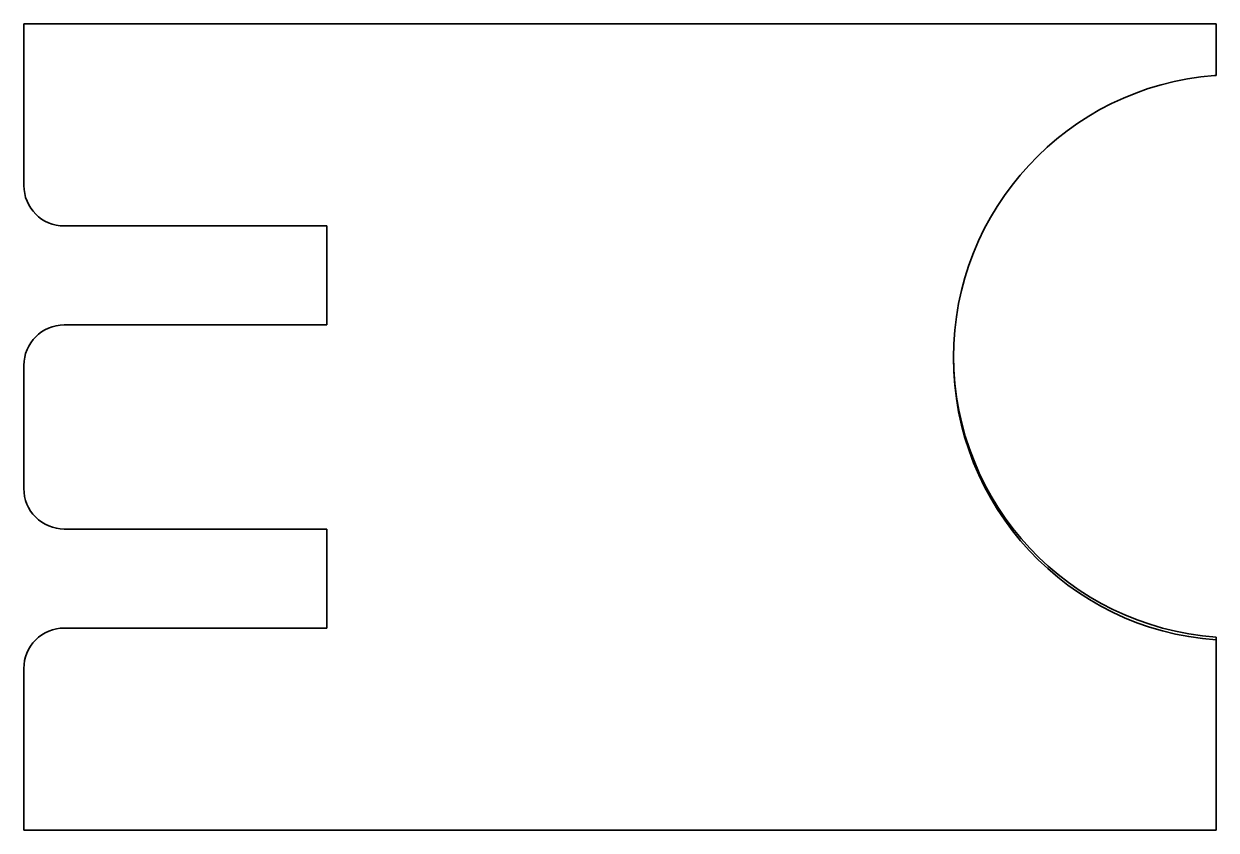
# Model space of a CAD drawing. Extents: x 119 to 178, y 85.1 to 124.9.
import ezdxf

# ---------------------------------------------------------------- set-up
doc = ezdxf.new("R2010")
doc.units = 0

msp = doc.modelspace()

# ---------------------------------------------------------------- linework, layer by layer
at = {"color": 7, "lineweight": 35}
for p, q in [((119, 124.949997), (178, 124.949997)), ((119, 116.949997), (119, 124.949997)), ((178, 124.949997), (178, 122.401932)), ((178, 122.401932), (177.922607, 122.396164)), ((134, 114.949997), (121, 114.949997)), ((134, 110.050003), (134, 114.949997)), ((121, 110.050003), (134, 110.050003)), ((119, 101.950012), (119, 108.050003)), ((134, 99.950012), (121, 99.950012)), ((134, 95.050003), (134, 99.950012)), ((121, 95.050003), (134, 95.050003)), ((178, 94.462112), (178, 94.604553)), ((178, 94.462112), (178, 85.050003)), ((119, 85.050003), (119, 93.050003)), ((178, 85.050003), (119, 85.050003))]:
    msp.add_line(p, q, dxfattribs=at)
for centre, radius, start, end in [((179.003754, 108.434952), 14.003393, 94.428117, 180.011552), ((121, 116.949997), 2, 180.000005, 269.999997), ((121, 108.050003), 2, 90.000003, 179.999995), ((179.003723, 108.429062), 14.00335, 179.987424, 265.889521), ((179.003693, 108.571457), 14.003314, 180.278995, 265.88961), ((121, 101.950012), 2, 179.999995, 269.999997), ((121, 93.050003), 2, 90.000003, 180.000005)]:
    msp.add_arc(centre, radius, start, end, dxfattribs=at)

doc.saveas('drawing.dxf')
